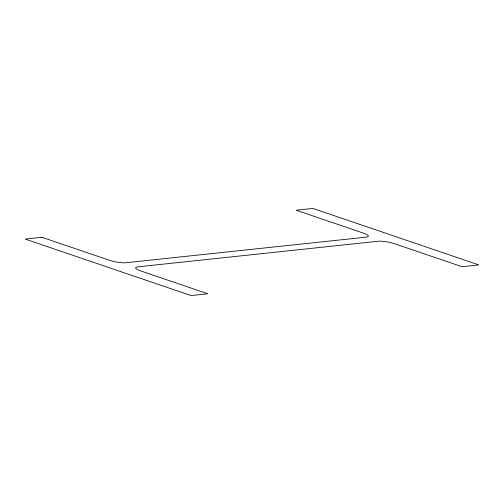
<?xml version="1.0" encoding="UTF-8"?>
<svg xmlns="http://www.w3.org/2000/svg" width="504" height="504" viewBox="0 0 504 504"><rect width="100%" height="100%" fill="white"/><g stroke="black" fill="none" stroke-linecap="round" stroke-linejoin="round"><path stroke-width="0.76" d="M41.945 237.296L25.2 239.079L191.066 295.552L207.812 293.769L140.251 270.768A12.014 2.52 10.3 0 1 138.121 266.811L377.899 241.284A12.014 2.52 10.3 0 1 394.493 243.703L462.055 266.704L478.8 264.921L312.934 208.448L296.188 210.231L363.749 233.232A12.014 2.52 10.3 0 1 365.879 237.189L126.101 262.716A12.014 2.52 10.3 0 1 109.507 260.297L41.945 237.296"/></g></svg>
